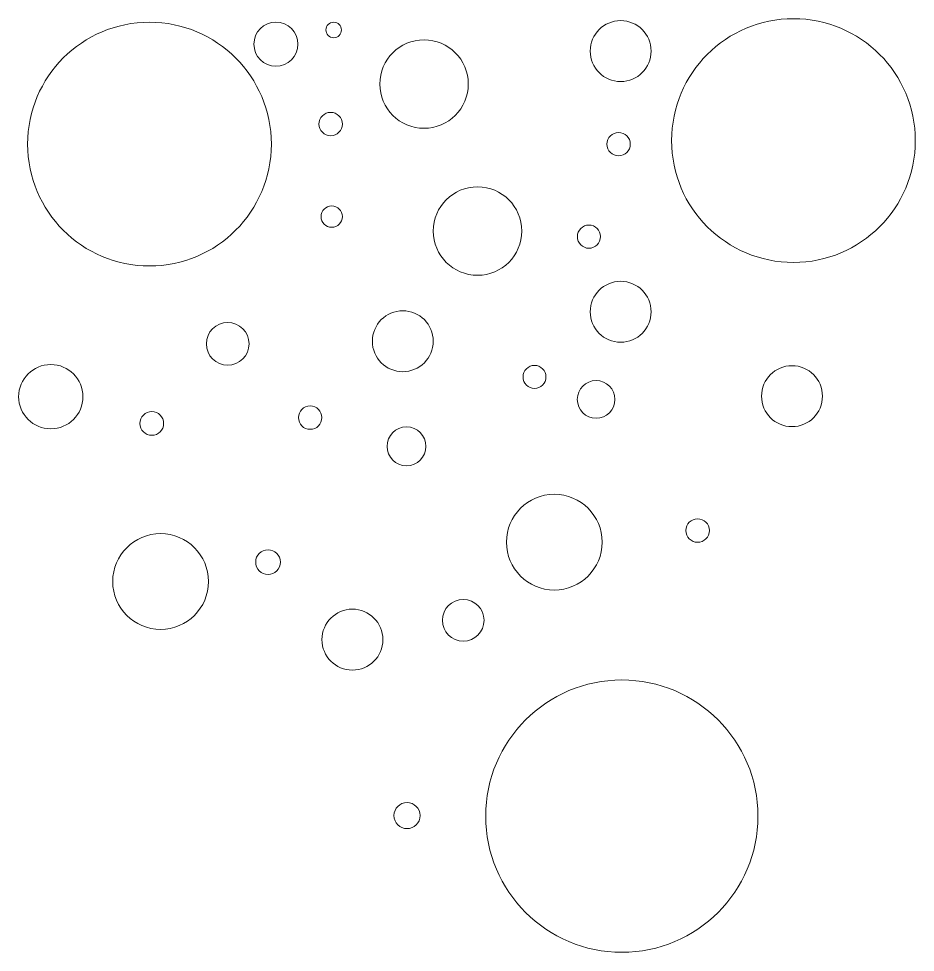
# Model space of a CAD drawing. Header units: metres. Extents: x -47.2 to 38.8, y -67.3 to 22.2.
import ezdxf

# ---------------------------------------------------------------- set-up
doc = ezdxf.new("R2010")
doc.units = ezdxf.units.M
doc.layers.add('A-DETL-GENF', color=92, linetype='Continuous', lineweight=18)

# ---------------------------------------------------------------- blocks, each defined once
blk = doc.blocks.new('47 Grind_beton-groot - Grind_beton-groot-3345123-00_0 Basismaterialen')
at = {"layer": 'A-DETL-GENF', "lineweight": 13}
for centre, radius in [((-34.675, 10.216), 11.688), ((-22.551, 19.795), 2.109), ((-17.008, 21.16), 0.744), ((10.52, 19.133), 2.922), ((27.093, 10.555), 11.688), ((-8.34, 15.973), 4.242), ((-17.296, 12.139), 1.121), ((10.323, 10.208), 1.121), ((-3.21, 1.877), 4.242), ((-17.192, 3.267), 1.026), ((7.477, 1.343), 1.112), ((10.52, -5.864), 2.922), ((-10.378, -8.684), 2.922), ((-27.175, -8.937), 2.047), ((-44.141, -14.003), 3.082), ((2.253, -12.105), 1.1), ((26.951, -13.955), 2.922), ((8.164, -14.263), 1.805), ((-19.264, -16.012), 1.121), ((-34.457, -16.566), 1.136), ((-10.027, -18.765), 1.866), ((4.152, -27.952), 4.591), ((17.9, -26.839), 1.128), ((-33.61, -31.727), 4.592), ((-23.306, -29.866), 1.182), ((-4.581, -35.443), 1.998), ((-15.211, -37.298), 2.922), ((10.631, -54.223), 13.058), ((-9.973, -54.172), 1.251)]:
    blk.add_circle(centre, radius, dxfattribs=at)

msp = doc.modelspace()

# ---------------------------------------------------------------- block references
msp.add_blockref('47 Grind_beton-groot - Grind_beton-groot-3345123-00_0 Basismaterialen', (0, 0))

doc.saveas('drawing.dxf')
